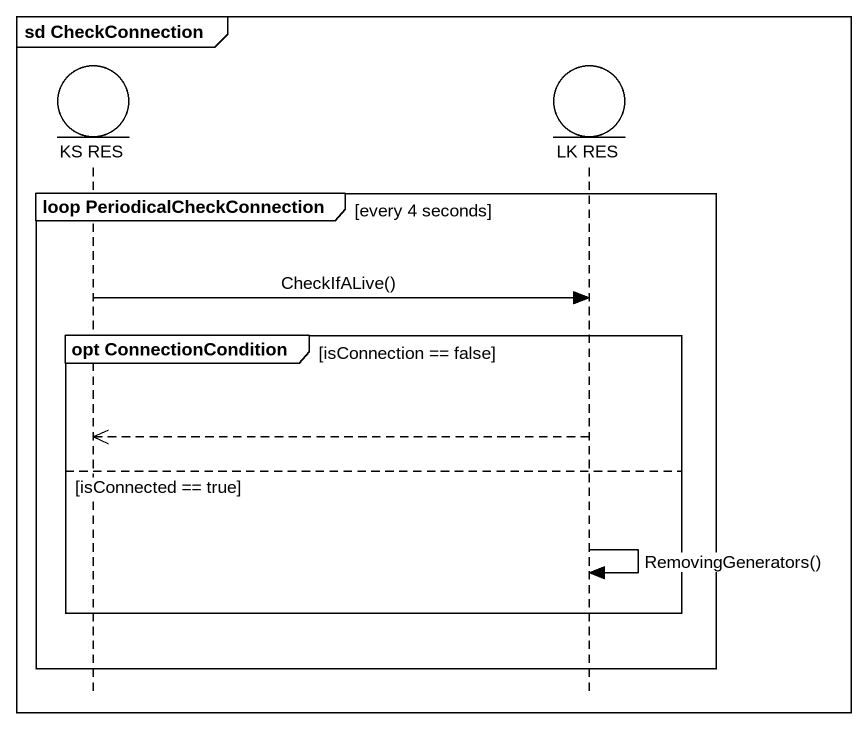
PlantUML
@startuml
mainframe sd CheckConnection
hide footbox
entity "KS RES" as KS_RES
entity "LK RES" as LK_RES

group loop PeriodicalCheckConnection [every 4 seconds]
  KS_RES -> LK_RES : CheckIfALive()
  group opt ConnectionCondition [isConnection == false]
    LK_RES -->> KS_RES
  else isConnected == true
    LK_RES -> LK_RES : RemovingGenerators()
  end
end
@enduml
